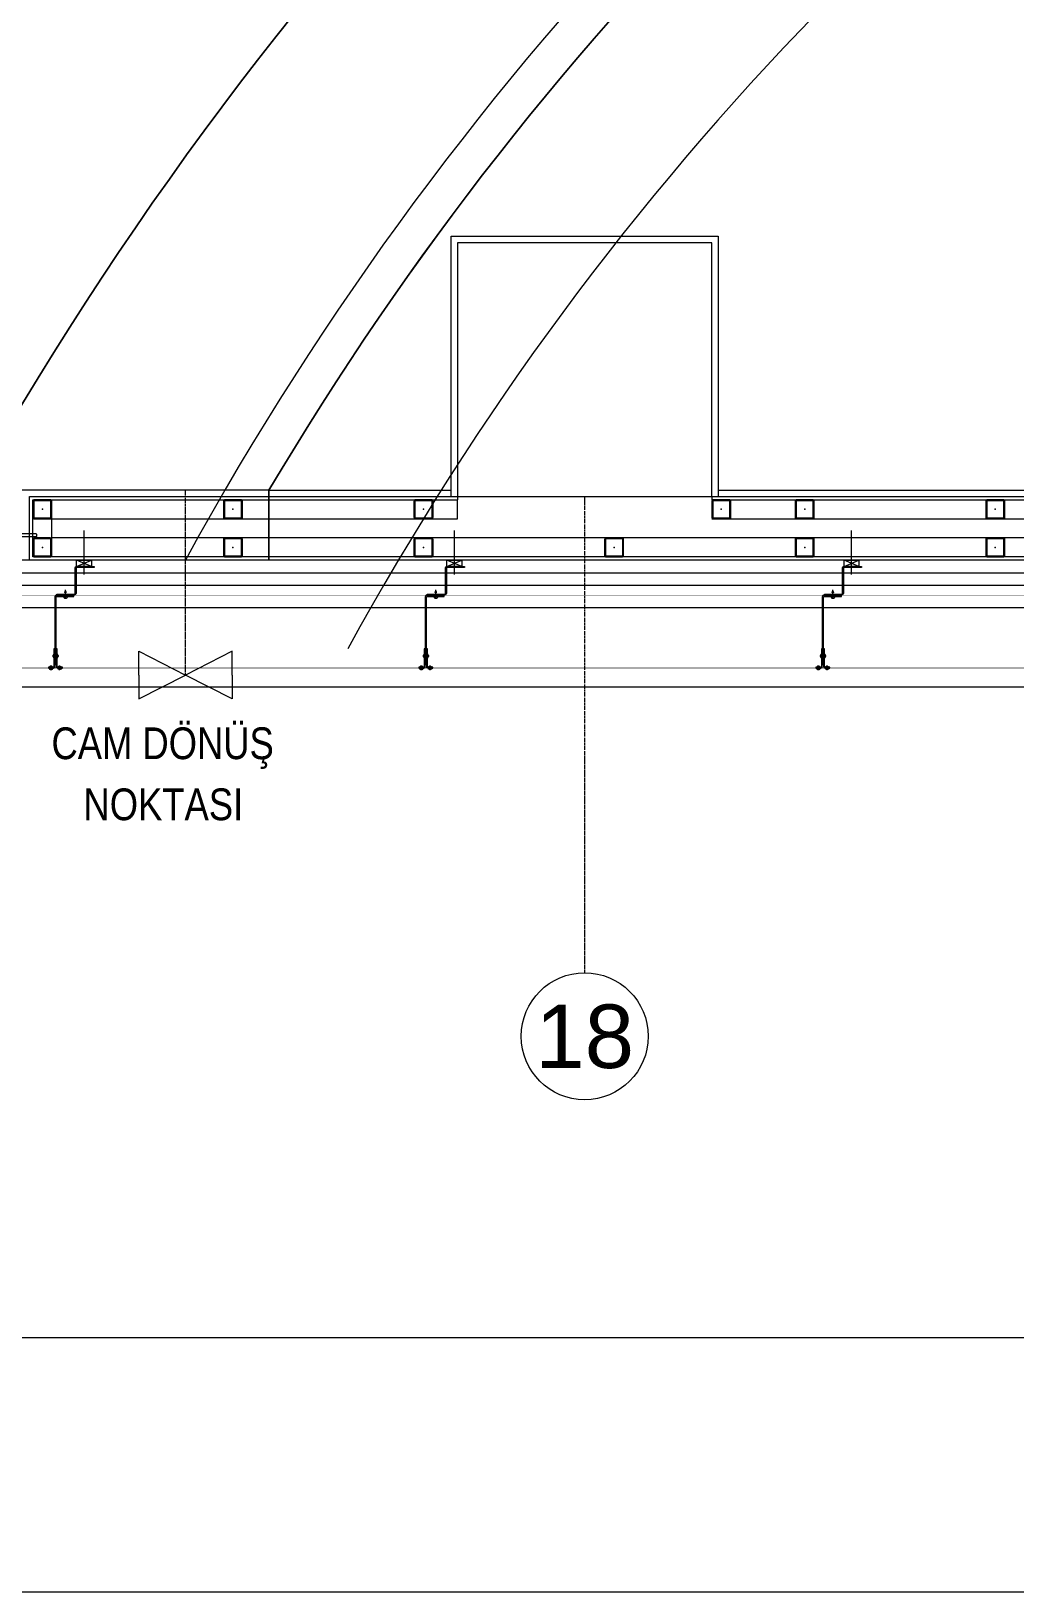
# Model space of a CAD drawing. Extents: x -2749 to 23780, y -1311 to 8245.
# Drawn here: x 9793.3 to 10102.9, y 0 to 491.6 of the extents above; entities that cross this region are included whole.
import ezdxf
from ezdxf.enums import TextEntityAlignment as Align

# ---------------------------------------------------------------- set-up
doc = ezdxf.new("R2010")
doc.units = 0
doc.header["$MEASUREMENT"] = 0
for name, pattern in [('DASHDOT2', [0.5, 0.25, -0.125, 0, -0.125]), ('DASHED2', [0.375, 0.25, -0.125]), ('DOT2', [0.125, 0, -0.125]), ('HIDDEN', [0.375, 0.25, -0.125])]:
    doc.linetypes.add(name, pattern=pattern)
doc.layers.get('0').update_dxf_attribs({"color": 9, "lineweight": 9})
for name, color, linetype, lineweight in [('01', 9, 'Continuous', 9), ('06C', 9, 'Continuous', 9), ('06D', 9, 'Continuous', 9), ('10', 9, 'Continuous', 9), ('11', 9, 'Continuous', 9), ('14', 9, 'Continuous', 9), ('20', 9, 'DOT2', 9), ('21', 9, 'Continuous', 9), ('24', 9, 'DASHDOT2', 9), ('33', 9, 'BATTING', 9), ('35', 9, 'Continuous', 9), ('40', 9, 'Continuous', 9), ('40A', 9, 'Continuous', 9), ('40B', 9, 'Continuous', 9)]:
    doc.layers.add(name, color=color, linetype=linetype, lineweight=lineweight)
doc.styles.add('Arial', font='arial.ttf', dxfattribs={"height": 2.5})
doc.styles.add('MuuM_TEXT-STANDART', font='ARIALN.TTF')
doc.linetypes.add('BATTING', pattern='A,0.0001,-0.1,[134,ltypeshp.shx,S=0.1,R=0,X=-0.1,Y=0],-0.2,[134,ltypeshp.shx,S=0.1,R=180,X=0.1,Y=0],-0.1', length=0.4001)

# ---------------------------------------------------------------- blocks, each defined once
blk = doc.blocks.new('p-kolon_80x80')
blk.add_lwpolyline([(-40, -40), (40, -40), (40, 40), (-40, 40)], close=True)
blk = doc.blocks.new('p- alum kaplama profil')
at = {"lineweight": 13}
blk.add_lwpolyline([(7.12, 12.59), (7.12, 26.49)], dxfattribs=at)
at = {"lineweight": 18}
blk.add_lwpolyline([(4.09, 6.16), (-1.41, 6.16), (-1.41, 6.46), (4.09, 6.46, 0.414214), (4.29, 6.66), (4.29, 14.66, -0.414214), (4.79, 15.16), (10.29, 15.16), (10.29, 14.86), (4.79, 14.86, 0.414214), (4.59, 14.66), (4.59, 6.66, -0.414214)], format="xyb", close=True, dxfattribs=at)
at = {"lineweight": 5}
blk.add_lwpolyline([(9.44, 15.16), (4.79, 15.16), (4.79, 17.16), (9.44, 17.16)], close=True, dxfattribs=at)
for points in [[(4.79, 15.16), (9.44, 17.16)], [(9.44, 15.16), (4.79, 17.16)]]:
    blk.add_lwpolyline(points, dxfattribs=at)
blk.add_lwpolyline([(-2.06, 5.56), (-2.06, -2.34), (-2.06, -15.69), (-1.66, -15.69), (-1.66, -2.34), (-1.66, 5.56), (-1.66, 5.56), (-1.66, 5.57), (-1.66, 5.57), (-1.66, 5.58), (-1.66, 5.58), (-1.65, 5.59), (-1.65, 5.59), (-1.65, 5.59), (-1.65, 5.6), (-1.65, 5.6), (-1.64, 5.61), (-1.64, 5.61), (-1.64, 5.62), (-1.64, 5.62), (-1.63, 5.62), (-1.63, 5.63), (-1.63, 5.63), (-1.62, 5.63), (-1.62, 5.64), (-1.61, 5.64), (-1.61, 5.64), (-1.61, 5.64), (-1.6, 5.65), (-1.6, 5.65), (-1.59, 5.65), (-1.59, 5.65), (-1.58, 5.65), (-1.58, 5.65), (-1.57, 5.66), (-1.57, 5.66), (-1.56, 5.66), (-1.56, 5.66), (3.94, 5.66), (3.94, 6.06), (-1.56, 6.06), (-1.58, 6.06), (-1.61, 6.05), (-1.63, 6.05), (-1.66, 6.05), (-1.68, 6.04), (-1.7, 6.03), (-1.73, 6.03), (-1.75, 6.02), (-1.77, 6.01), (-1.79, 6), (-1.82, 5.99), (-1.84, 5.97), (-1.86, 5.96), (-1.88, 5.94), (-1.89, 5.93), (-1.91, 5.91), (-1.93, 5.89), (-1.95, 5.87), (-1.96, 5.85), (-1.97, 5.83), (-1.99, 5.81), (-2, 5.79), (-2.01, 5.77), (-2.02, 5.75), (-2.03, 5.72), (-2.04, 5.7), (-2.04, 5.68), (-2.05, 5.65), (-2.05, 5.63), (-2.06, 5.61), (-2.06, 5.58)], close=True)
blk.add_lwpolyline([(-1.66, -2.34), (-2.06, -2.34)])
for points in [[(-2.36, -10.84), (-2.36, -16.39), (-2.36, -16.39, -0.414214), (-2.51, -16.54), (-2.51, -16.54), (-4.06, -16.54), (-4.06, -16.84), (-2.51, -16.84), (-2.51, -16.84, 0.414214), (-2.06, -16.39), (-2.06, -10.84)], [(-1.36, -10.84), (-1.66, -10.84), (-1.66, -16.39, 0.414214), (-1.21, -16.84), (-1.21, -16.84), (0.34, -16.84), (0.34, -16.54), (-1.21, -16.54), (-1.21, -16.54, -0.414214), (-1.36, -16.39), (-1.36, -16.39)]]:
    blk.add_lwpolyline(points, format="xyb", close=True)
for points in [[(0.67, 5.66, -10), (1.91, 5.66, -10)], [(0.67, 5.66, -10), (0.67, 5.64, -10), (0.67, 5.62, -10), (0.67, 5.6, -10), (0.68, 5.58, -10), (0.68, 5.56, -10), (0.69, 5.54, -10), (0.69, 5.52, -10), (0.7, 5.5, -10), (0.7, 5.48, -10), (0.71, 5.46, -10), (0.72, 5.45, -10), (0.73, 5.43, -10), (0.74, 5.41, -10), (0.75, 5.4, -10), (0.76, 5.38, -10), (0.77, 5.36, -10), (0.79, 5.35, -10), (0.8, 5.33, -10), (0.81, 5.32, -10), (0.83, 5.31, -10), (0.84, 5.29, -10), (0.86, 5.28, -10), (0.87, 5.27, -10), (0.89, 5.26, -10), (0.91, 5.25, -10), (0.92, 5.24, -10), (0.94, 5.23, -10), (0.96, 5.22, -10), (0.98, 5.21, -10), (1, 5.21, -10), (1.02, 5.2, -10), (1.03, 5.2, -10)], [(0.96, 5.66, -10), (0.97, 5.66, -10), (0.97, 5.66, -10), (0.97, 5.66, -10), (0.98, 5.66, -10), (0.98, 5.66, -10), (0.99, 5.66, -10), (0.99, 5.66, -10), (1, 5.66, -10), (1, 5.67, -10), (1, 5.67, -10), (1.01, 5.67, -10), (1.01, 5.67, -10), (1.01, 5.67, -10), (1.02, 5.68, -10), (1.02, 5.68, -10), (1.02, 5.68, -10), (1.03, 5.69, -10), (1.03, 5.69, -10), (1.03, 5.69, -10), (1.04, 5.7, -10), (1.04, 5.7, -10), (1.04, 5.7, -10), (1.04, 5.71, -10), (1.04, 5.71, -10), (1.05, 5.72, -10), (1.05, 5.72, -10), (1.05, 5.72, -10), (1.05, 5.73, -10), (1.05, 5.73, -10), (1.05, 5.74, -10), (1.05, 5.74, -10), (1.05, 5.75, -10)], [(1.61, 6.87, -10), (0.98, 6.96, -10)], [(1.33, 5.85, -10), (0.98, 5.88, -10)], [(1.56, 7.05, -10), (1.02, 7.13, -10)], [(1.03, 5.2, -10), (1.04, 5.2, -10), (1.05, 5.19, -10), (1.05, 5.19, -10), (1.06, 5.19, -10), (1.06, 5.19, -10), (1.07, 5.19, -10), (1.07, 5.19, -10), (1.08, 5.19, -10), (1.08, 5.19, -10), (1.09, 5.19, -10), (1.09, 5.18, -10), (1.1, 5.18, -10), (1.1, 5.18, -10), (1.11, 5.18, -10), (1.11, 5.18, -10), (1.12, 5.18, -10), (1.12, 5.18, -10), (1.13, 5.18, -10), (1.13, 5.18, -10), (1.14, 5.18, -10), (1.15, 5.18, -10), (1.15, 5.18, -10), (1.16, 5.17, -10), (1.16, 5.17, -10), (1.17, 5.17, -10), (1.17, 5.17, -10), (1.18, 5.17, -10), (1.18, 5.17, -10), (1.19, 5.17, -10), (1.19, 5.17, -10), (1.2, 5.17, -10), (1.2, 5.17, -10)], [(1.05, 6.91, -10), (1.29, 7.56, -10)], [(1.05, 5.83, -10), (1.05, 6.01, -10)], [(1.05, 5.75, -10), (1.05, 5.83, -10)], [(1.2, 5.17, -10), (1.2, 5.2, -10)], [(1.38, 5.2, -10), (1.2, 5.2, -10)], [(1.29, 4.93, -10), (1.29, 7.8, -10)], [(1.53, 6.82, -10), (1.29, 7.56, -10)], [(1.29, 6.16, -10), (1.29, 6.26, -10)], [(1.38, 5.17, -10), (1.38, 5.2, -10)], [(1.38, 5.17, -10), (1.38, 5.17, -10), (1.39, 5.17, -10), (1.39, 5.17, -10), (1.4, 5.17, -10), (1.41, 5.17, -10), (1.41, 5.17, -10), (1.42, 5.17, -10), (1.42, 5.17, -10), (1.43, 5.17, -10), (1.43, 5.18, -10), (1.44, 5.18, -10), (1.44, 5.18, -10), (1.45, 5.18, -10), (1.45, 5.18, -10), (1.46, 5.18, -10), (1.46, 5.18, -10), (1.47, 5.18, -10), (1.47, 5.18, -10), (1.48, 5.18, -10), (1.48, 5.18, -10), (1.49, 5.18, -10), (1.5, 5.19, -10), (1.5, 5.19, -10), (1.51, 5.19, -10), (1.51, 5.19, -10), (1.52, 5.19, -10), (1.52, 5.19, -10), (1.53, 5.19, -10), (1.53, 5.19, -10), (1.54, 5.19, -10), (1.54, 5.2, -10), (1.55, 5.2, -10)], [(1.53, 5.75, -10), (1.53, 5.92, -10)], [(1.53, 5.75, -10), (1.53, 5.74, -10), (1.53, 5.74, -10), (1.53, 5.73, -10), (1.53, 5.73, -10), (1.53, 5.72, -10), (1.54, 5.72, -10), (1.54, 5.72, -10), (1.54, 5.71, -10), (1.54, 5.71, -10), (1.54, 5.7, -10), (1.54, 5.7, -10), (1.55, 5.7, -10), (1.55, 5.69, -10), (1.55, 5.69, -10), (1.55, 5.69, -10), (1.56, 5.68, -10), (1.56, 5.68, -10), (1.56, 5.68, -10), (1.57, 5.67, -10), (1.57, 5.67, -10), (1.58, 5.67, -10), (1.58, 5.67, -10), (1.58, 5.67, -10), (1.59, 5.66, -10), (1.59, 5.66, -10), (1.6, 5.66, -10), (1.6, 5.66, -10), (1.6, 5.66, -10), (1.61, 5.66, -10), (1.61, 5.66, -10), (1.62, 5.66, -10), (1.62, 5.66, -10)], [(1.55, 5.2, -10), (1.57, 5.2, -10), (1.59, 5.21, -10), (1.6, 5.21, -10), (1.62, 5.22, -10), (1.64, 5.23, -10), (1.66, 5.24, -10), (1.68, 5.25, -10), (1.69, 5.26, -10), (1.71, 5.27, -10), (1.73, 5.28, -10), (1.74, 5.29, -10), (1.76, 5.31, -10), (1.77, 5.32, -10), (1.78, 5.33, -10), (1.8, 5.35, -10), (1.81, 5.36, -10), (1.82, 5.38, -10), (1.83, 5.4, -10), (1.84, 5.41, -10), (1.85, 5.43, -10), (1.86, 5.45, -10), (1.87, 5.46, -10), (1.88, 5.48, -10), (1.89, 5.5, -10), (1.89, 5.52, -10), (1.9, 5.54, -10), (1.9, 5.56, -10), (1.9, 5.58, -10), (1.91, 5.6, -10), (1.91, 5.62, -10), (1.91, 5.64, -10), (1.91, 5.66, -10)], [(-2.86, -13.04, 0), (-0.86, -13.04, 0)], [(-2.36, -12.52, 0), (-2.4, -12.53, 0), (-2.43, -12.56, 0), (-2.47, -12.58, 0), (-2.5, -12.6, 0), (-2.53, -12.63, 0), (-2.56, -12.66, 0), (-2.59, -12.69, 0), (-2.61, -12.73, 0), (-2.63, -12.76, 0), (-2.65, -12.8, 0), (-2.67, -12.84, 0), (-2.68, -12.88, 0), (-2.69, -12.92, 0), (-2.7, -12.96, 0), (-2.71, -13, 0), (-2.71, -13.04, 0), (-2.71, -13.08, 0), (-2.7, -13.13, 0), (-2.69, -13.17, 0), (-2.68, -13.21, 0), (-2.67, -13.25, 0), (-2.65, -13.28, 0), (-2.63, -13.32, 0), (-2.61, -13.36, 0), (-2.59, -13.39, 0), (-2.56, -13.42, 0), (-2.53, -13.45, 0), (-2.5, -13.48, 0), (-2.47, -13.51, 0), (-2.43, -13.53, 0), (-2.4, -13.55, 0), (-2.36, -13.57, 0)], [(-2.36, -13.04, 0), (-2.36, -12.52, 0)], [(-2.36, -13.04, 0), (-2.36, -12.73, 0)], [(-2.36, -12.73, 0), (-2.36, -13.04, 0)], [(-1.36, -12.73, 0), (-2.36, -12.73, 0)], [(-2.36, -13.04, 0), (-2.36, -13.36, 0)], [(-2.36, -13.04, 0), (-2.36, -13.57, 0)], [(-2.36, -13.36, 0), (-2.36, -13.04, 0)], [(-1.36, -13.36, 0), (-2.36, -13.36, 0)], [(-1.36, -13.04, 0), (-1.36, -12.37, 0)], [(-1.36, -13.72, 0), (-1.32, -13.68, 0), (-1.29, -13.65, 0), (-1.26, -13.61, 0), (-1.23, -13.58, 0), (-1.2, -13.54, 0), (-1.18, -13.5, 0), (-1.16, -13.45, 0), (-1.14, -13.41, 0), (-1.12, -13.37, 0), (-1.1, -13.32, 0), (-1.09, -13.28, 0), (-1.08, -13.23, 0), (-1.07, -13.18, 0), (-1.06, -13.14, 0), (-1.06, -13.09, 0), (-1.06, -13.04, 0), (-1.06, -12.99, 0), (-1.06, -12.95, 0), (-1.07, -12.9, 0), (-1.08, -12.85, 0), (-1.09, -12.81, 0), (-1.1, -12.76, 0), (-1.12, -12.72, 0), (-1.14, -12.67, 0), (-1.16, -12.63, 0), (-1.18, -12.59, 0), (-1.2, -12.55, 0), (-1.23, -12.51, 0), (-1.26, -12.47, 0), (-1.29, -12.43, 0), (-1.32, -12.4, 0), (-1.36, -12.37, 0)], [(-1.36, -13.04, 0), (-1.36, -13.72, 0)], [(-3.84, -17.04, 0), (-3.81, -17.07, 0), (-3.78, -17.1, 0), (-3.75, -17.12, 0), (-3.72, -17.15, 0), (-3.69, -17.17, 0), (-3.66, -17.19, 0), (-3.62, -17.21, 0), (-3.59, -17.23, 0), (-3.55, -17.24, 0), (-3.52, -17.26, 0), (-3.48, -17.27, 0), (-3.44, -17.28, 0), (-3.4, -17.28, 0), (-3.36, -17.29, 0), (-3.32, -17.29, 0), (-3.29, -17.29, 0), (-3.25, -17.29, 0), (-3.21, -17.29, 0), (-3.17, -17.28, 0), (-3.13, -17.28, 0), (-3.09, -17.27, 0), (-3.06, -17.26, 0), (-3.02, -17.24, 0), (-2.98, -17.23, 0), (-2.95, -17.21, 0), (-2.91, -17.19, 0), (-2.88, -17.17, 0), (-2.85, -17.15, 0), (-2.82, -17.12, 0), (-2.79, -17.1, 0), (-2.76, -17.07, 0), (-2.73, -17.04, 0)], [(-3.29, -17.04, 0), (-3.84, -17.04, 0)], [(-2.85, -16.54, 0), (-2.86, -16.51, 0), (-2.87, -16.47, 0), (-2.89, -16.44, 0), (-2.91, -16.41, 0), (-2.93, -16.38, 0), (-2.96, -16.35, 0), (-2.98, -16.33, 0), (-3.01, -16.31, 0), (-3.04, -16.29, 0), (-3.07, -16.27, 0), (-3.11, -16.25, 0), (-3.14, -16.24, 0), (-3.18, -16.23, 0), (-3.21, -16.22, 0), (-3.25, -16.22, 0), (-3.29, -16.22, 0), (-3.32, -16.22, 0), (-3.36, -16.22, 0), (-3.39, -16.23, 0), (-3.43, -16.24, 0), (-3.46, -16.25, 0), (-3.5, -16.27, 0), (-3.53, -16.29, 0), (-3.56, -16.31, 0), (-3.59, -16.33, 0), (-3.61, -16.35, 0), (-3.64, -16.38, 0), (-3.66, -16.41, 0), (-3.68, -16.44, 0), (-3.7, -16.47, 0), (-3.71, -16.51, 0), (-3.73, -16.54, 0)], [(-3.29, -16.54, 0), (-3.73, -16.54, 0)], [(-3.29, -16.54, 0), (-3.55, -16.54, 0)], [(-3.55, -16.54, 0), (-3.29, -16.54, 0)], [(-3.55, -17.04, 0), (-3.55, -16.54, 0)], [(-3.29, -17.54, 0), (-3.29, -16.04, 0)], [(-3.29, -16.54, 0), (-2.85, -16.54, 0)], [(-3.29, -16.54, 0), (-3.03, -16.54, 0)], [(-3.03, -16.54, 0), (-3.29, -16.54, 0)], [(-3.29, -17.04, 0), (-2.73, -17.04, 0)], [(-3.03, -17.04, 0), (-3.03, -16.54, 0)], [(-0.56, -17.04, 0), (-1.11, -17.04, 0)], [(0, -17.04, 0), (-0.03, -17.07, 0), (-0.06, -17.1, 0), (-0.09, -17.12, 0), (-0.12, -17.15, 0), (-0.15, -17.17, 0), (-0.18, -17.19, 0), (-0.22, -17.21, 0), (-0.25, -17.23, 0), (-0.29, -17.24, 0), (-0.33, -17.26, 0), (-0.36, -17.27, 0), (-0.4, -17.28, 0), (-0.44, -17.28, 0), (-0.48, -17.29, 0), (-0.52, -17.29, 0), (-0.56, -17.29, 0), (-0.59, -17.29, 0), (-0.63, -17.29, 0), (-0.67, -17.28, 0), (-0.71, -17.28, 0), (-0.75, -17.27, 0), (-0.79, -17.26, 0), (-0.82, -17.24, 0), (-0.86, -17.23, 0), (-0.89, -17.21, 0), (-0.93, -17.19, 0), (-0.96, -17.17, 0), (-0.99, -17.15, 0), (-1.02, -17.12, 0), (-1.05, -17.1, 0), (-1.08, -17.07, 0), (-1.11, -17.04, 0)], [(-1, -16.54, 0), (-0.98, -16.51, 0), (-0.97, -16.47, 0), (-0.95, -16.44, 0), (-0.93, -16.41, 0), (-0.91, -16.38, 0), (-0.88, -16.35, 0), (-0.86, -16.33, 0), (-0.83, -16.31, 0), (-0.8, -16.29, 0), (-0.77, -16.27, 0), (-0.73, -16.25, 0), (-0.7, -16.24, 0), (-0.66, -16.23, 0), (-0.63, -16.22, 0), (-0.59, -16.22, 0), (-0.56, -16.22, 0), (-0.52, -16.22, 0), (-0.48, -16.22, 0), (-0.45, -16.23, 0), (-0.41, -16.24, 0), (-0.38, -16.25, 0), (-0.34, -16.27, 0), (-0.31, -16.29, 0), (-0.28, -16.31, 0), (-0.25, -16.33, 0), (-0.23, -16.35, 0), (-0.2, -16.38, 0), (-0.18, -16.41, 0), (-0.16, -16.44, 0), (-0.14, -16.47, 0), (-0.13, -16.51, 0), (-0.12, -16.54, 0)], [(-0.56, -16.54, 0), (-1, -16.54, 0)], [(-0.56, -16.54, 0), (-0.82, -16.54, 0)], [(-0.82, -16.54, 0), (-0.56, -16.54, 0)], [(-0.82, -17.04, 0), (-0.82, -16.54, 0)], [(-0.56, -17.54, 0), (-0.56, -16.04, 0)], [(-0.56, -16.54, 0), (-0.3, -16.54, 0)], [(-0.56, -16.54, 0), (-0.12, -16.54, 0)], [(-0.3, -16.54, 0), (-0.56, -16.54, 0)], [(-0.56, -17.04, 0), (0, -17.04, 0)], [(-0.3, -17.04, 0), (-0.3, -16.54, 0)]]:
    blk.add_polyline3d(points)
blk = doc.blocks.new('0_aks')
at = {"linetype": 'Continuous'}
blk.add_circle((0, 0), 2, dxfattribs=at)
at = {"style": 'Arial'}
blk.add_attdef('AKS', text='', height=2, dxfattribs=at).set_placement((0, 0), align=Align.MIDDLE_CENTER)
blk = doc.blocks.new('P-AKS_AUDI')
at = {"layer": '24'}
blk.add_lwpolyline([(-700, -2590), (-700, -2440)], dxfattribs=at)
at = {"layer": '24', "xscale": 10, "yscale": 10, "zscale": 10}
blk.add_blockref('0_aks', (-700, -2610), dxfattribs=at).add_auto_attribs({'AKS': '18'})
blk = doc.blocks.new('p-cam dönüş noktası')
at = {"layer": '21', "elevation": 0}
for points in [[(-26.5, 56.83), (-34.04, 56.83), (-26.5, 42.14)], [(-26.5, 56.83), (-18.95, 56.83), (-26.5, 42.14)], [(-26.5, 27.45), (-34.04, 27.45), (-26.5, 42.14)], [(-26.5, 27.45), (-18.95, 27.45), (-26.5, 42.14)]]:
    blk.add_lwpolyline(points, dxfattribs=at)
at = {"layer": '21', "linetype": 'DASHED2', "elevation": 0}
blk.add_lwpolyline([(-26.5, 42.14), (-84.7, 42.14)], dxfattribs=at)
at = {"layer": '21', "style": 'MuuM_TEXT-STANDART'}
for s, p in [('CAM DÖNÜŞ ', (0, 0)), ('NOKTASI', (19.23, 10.07))]:
    blk.add_text(s, height=10, rotation=90, dxfattribs=at).set_placement(p)
blk = doc.blocks.new('prf-60x60')
for points in [[(-2.5, -6), (2.5, -6, 0.414214), (3, -5.5), (3, -0.5, 0.414214), (2.5, 0), (-2.5, 0, 0.414214), (-3, -0.5), (-3, -5.5, 0.414214)], [(-2.5, -5.7), (2.5, -5.7, 0.414214), (2.7, -5.5), (2.7, -0.5, 0.414214), (2.5, -0.3), (-2.5, -0.3, 0.414214), (-2.7, -0.5), (-2.7, -5.5, 0.414214)]]:
    blk.add_lwpolyline(points, format="xyb", close=True)
at = {"color": 252}
blk.add_point((0, -3), dxfattribs=at)
blk = doc.blocks.new('1.KAT PLANI')
at = {"layer": '06C'}
blk.add_lwpolyline([(10767.5, 906.95), (10767.5, 906.95), (10767.5, 285), (9765.58, 285)], dxfattribs=at)
at = {"layer": '06D'}
for points in [[(10735.5, 906.65), (10735.5, 317), (9765.58, 317)], [(10742.5, 906.65), (10742.5, 906.65), (10742.5, 310), (9765.88, 310)], [(10714.5, 425), (10714.5, 880.77), (10720.5, 880.77), (10720.5, 332), (9799.76, 332), (9799.76, 338), (9927.5, 338), (9927.5, 344)], [(10007.5, 338), (10627, 338)]]:
    blk.add_lwpolyline(points, dxfattribs=at)
at = {"layer": '10'}
for points, const_width in [([(10761.5, 906.95), (10761.5, 291), (9765.58, 291)], 0.2), ([(10738.5, 906.65), (10738.5, 314), (9765.58, 314)], 0.1)]:
    blk.add_lwpolyline(points, dxfattribs=dict(at, const_width=const_width))
blk.add_lwpolyline([(9781.96, 333.35), (9794.78, 333.35), (9794.96, 333.22), (9794.96, 332.48), (9794.78, 332.35), (9781.96, 332.35)], dxfattribs=at)
at = {"layer": '11'}
blk.add_lwpolyline([(10707.5, 887.77), (10727.5, 887.77), (10727.5, 325), (9792.76, 325), (9792.76, 345), (10707.5, 345)], close=True, dxfattribs=at)
for points in [[(10708.5, 425), (10708.5, 886.77), (10726.5, 886.77), (10726.5, 326), (9793.76, 326), (9793.76, 344), (9927.5, 344)], [(9927.5, 345), (9927.5, 344)], [(10007.5, 344), (10627.5, 344), (10627.5, 345)], [(10007.5, 345), (10007.5, 344)]]:
    blk.add_lwpolyline(points, dxfattribs=at)
at = {"layer": '14'}
blk.add_lwpolyline([(9925.5, 345), (9925.5, 427), (10009.5, 427), (10009.5, 345)], dxfattribs=at)
at = {"layer": '20', "linetype": 'HIDDEN', "lineweight": 0}
blk.add_lwpolyline([(9468.15, 347.65, -0.306499), (10707.5, 1186.14, -0.306499)], format="xyb", dxfattribs=at)
at = {"layer": '33', "ltscale": 0.4}
blk.add_lwpolyline([(9773.88, 320.98), (10731.53, 321.02), (10731.5, 897.1), (10731.5, 897.1)], dxfattribs=at)
at = {"layer": '40'}
for points in [[(9868.11, 347), (9774.93, 347), (9765.28, 328.25), (9765.28, 326.05), (7108.55, 326.05), (7108.55, 704.15), (7109.42, 704.15, -0.030791), (7737.75, 1104.54), (7703.07, 1167.17, -0.099521), (10004.84, 1897.89), (10012.63, 1826.73, -0.029535), (10726.45, 1862.43), (10726.45, 1862.43), (10726.45, 907.25), (10705.5, 907.25), (10705.5, 825.97, 0.264688)], [(9868.11, 347), (9925.5, 347), (9925.5, 427), (10009.5, 427), (10009.5, 347), (10625.5, 347), (10625.5, 427), (10705.5, 427), (10705.5, 825.97, 0.264688), (9868.11, 347)]]:
    blk.add_lwpolyline(points, format="xyb", close=True, dxfattribs=at)
for radius, start, end in [(1144.79, 90, 155.56908), (987, 90.11753, 151.29693), (928.74, 90.11753, 151.29693)]:
    blk.add_arc((10707.5, -149.03), radius, start, end, dxfattribs=at)
at = {"layer": '40B'}
for points in [[(7107.5, 770.11, -0.130102), (10006.37, 1883.89), (9994.68, 1990.76, -0.029312), (10727.44, 2027.57), (10727.5, 916.43, 0.271408), (9762.5, 325), (7107.5, 325)], [(10004.84, 1897.89), (10012.63, 1826.73, -0.029535), (10726.45, 1862.43), (10730.2, 1862.43), (10730.2, 907.23), (10727.5, 907.23), (10727.5, 826.02), (10705.5, 825.97, 0.264688), (9868.11, 347), (9868.11, 325), (7104.8, 325), (7104.8, 861.38), (7110.87, 861.37, -0.029998), (7676.22, 1215.64), (7703.07, 1167.17, -0.099521)], [(10727.5, 916.43), (10727.5, 325), (9762.5, 325, -0.271408), (10727.5, 916.43)], [(10727.5, 916.43), (10727.5, 325), (9762.5, 325, -0.271408), (10727.5, 916.43)], [(10727.5, 826.02), (10727.5, 325), (9868.11, 325), (9868.11, 347, -0.264688), (10705.5, 825.97), (10727.5, 826.02)]]:
    blk.add_lwpolyline(points, format="xyb", close=True, dxfattribs=at)
at = {"rotation": 270}
blk.add_blockref('p-cam dönüş noktası', (9799.64, 262.3), dxfattribs=at)
at = {"layer": '01'}
blk.add_blockref('p-kolon_80x80', (9967.5, 385), dxfattribs=at)
at = {"layer": '10', "rotation": 270}
for p in [(9799.76, 341), (9859.76, 341), (9919.76, 341), (10013.5, 341), (10039.76, 341), (10099.76, 341), (9799.76, 329), (9859.76, 329), (9919.76, 329), (9979.76, 329), (10039.76, 329), (10099.76, 329)]:
    blk.add_blockref('prf-60x60', p, dxfattribs=at)
at = {"layer": '10'}
for p in [(9802.77, 307.84), (9919.36, 307.84), (10044.36, 307.84)]:
    blk.add_blockref('p- alum kaplama profil', p, dxfattribs=at)
at = {"layer": '24'}
blk.add_blockref('P-AKS_AUDI', (10667.5, 2785), dxfattribs=at)

msp = doc.modelspace()

# ---------------------------------------------------------------- linework, layer by layer
at = {"layer": '20', "linetype": 'HIDDEN'}
msp.add_arc((10707.5, -149.03), 1144.79, 90, 155.56908, dxfattribs=at)
at = {"layer": '35'}
msp.add_arc((10707.5, -149.03), 975, 90.11753, 149.41968, dxfattribs=at)
at = {"layer": '40A'}
for points in [[(11890, 4205), (5945, 4205), (5945, 0), (11890, 0)], [(11350.06, 80), (6025, 80), (6025, 4125), (11350.06, 4125)]]:
    msp.add_lwpolyline(points, close=True, dxfattribs=at)

# ---------------------------------------------------------------- block references
at = {"layer": '06D'}
msp.add_blockref('1.KAT PLANI', (0, 0), dxfattribs=at)

doc.saveas('drawing.dxf')
